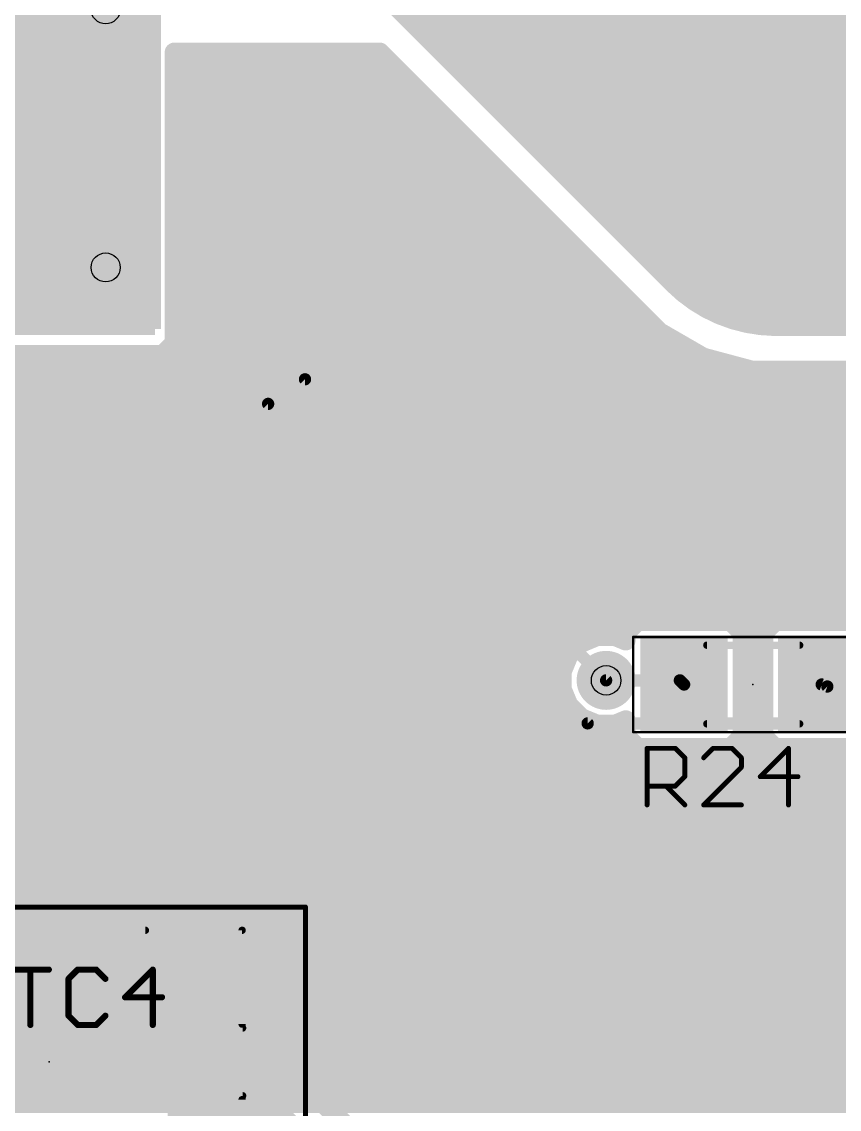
# Model space of a CAD drawing. Extents: x 0 to 10.8, y 0 to 6.1.
# Drawn here: x 8.835 to 9.5, y 1.291 to 2.176 of the extents above; entities that cross this region are included whole.
import ezdxf

# ---------------------------------------------------------------- set-up
doc = ezdxf.new("R2010")
doc.units = 0
for name, color, linetype in [('1', 22, 'CONTINUOUS'), ('116', 253, 'CONTINUOUS'), ('16', 175, 'CONTINUOUS'), ('18', 82, 'CONTINUOUS'), ('21', 253, 'CONTINUOUS'), ('23', 7, 'CONTINUOUS'), ('25', 253, 'CONTINUOUS'), ('29', 253, 'CONTINUOUS'), ('30', 253, 'CONTINUOUS'), ('31', 253, 'CONTINUOUS'), ('35', 253, 'CONTINUOUS'), ('39', 22, 'CONTINUOUS'), ('41', 22, 'CONTINUOUS'), ('44', 253, 'CONTINUOUS'), ('51', 253, 'CONTINUOUS')]:
    doc.layers.add(name, color=color, linetype=linetype)

# ---------------------------------------------------------------- blocks, each defined once
blk = doc.blocks.new('RECT')
blk.add_solid([(-0.5, -0.5), (0.5, -0.5), (-0.5, 0.5), (0.5, 0.5)])
blk = doc.blocks.new('ROUNDV')
at = {"const_width": 0.5}
blk.add_lwpolyline([(0, -0.25, 1), (0, 0.25, 1), (0, -0.25)], format="xyb", dxfattribs=at)
blk = doc.blocks.new('SQUAREV')
blk.add_solid([(-0.5, -0.5), (0.5, -0.5), (-0.5, 0.5), (0.5, 0.5)])

msp = doc.modelspace()

# ---------------------------------------------------------------- linework, layer by layer
at = {"layer": '1'}
for points, const_width in [([(9.189996, 2.306043), (9.448799, 2.04724)], 0.254), ([(9.448799, 2.04724), (9.791343, 2.04724)], 0.254), ([(8.958819, 1.914413), (8.958819, 2.151043)], 0.016), ([(8.958819, 2.151043), (9.125791, 2.151043)], 0.016), ([(8.958819, 2.144), (9.132835, 2.144)], 0.016), ([(9.125791, 2.151043), (9.324768, 1.952067)], 0.016), ([(8.958819, 2.128), (9.148835, 2.128)], 0.016), ([(8.958819, 2.112), (9.164835, 2.112)], 0.016), ([(8.958819, 2.096), (9.180835, 2.096)], 0.016), ([(8.958819, 2.08), (9.196835, 2.08)], 0.016), ([(8.958819, 2.064), (9.212835, 2.064)], 0.016), ([(8.958819, 2.048), (9.228835, 2.048)], 0.016), ([(8.958819, 2.032), (9.244835, 2.032)], 0.016), ([(8.958819, 2.016), (9.260835, 2.016)], 0.016), ([(8.958819, 2), (9.276835, 2)], 0.016), ([(8.958819, 1.984), (9.292835, 1.984)], 0.016), ([(8.958819, 1.968), (9.308835, 1.968)], 0.016), ([(8.958819, 1.952), (9.324835, 1.952)], 0.016), ([(9.324768, 1.952067), (9.353626, 1.923209)], 0.016), ([(8.958819, 1.936), (9.340835, 1.936)], 0.016), ([(9.353626, 1.923209), (9.388969, 1.902803)], 0.016), ([(8.949449, 1.905043), (8.958819, 1.914413)], 0.016), ([(8.958819, 1.92), (9.359181, 1.92)], 0.016), ([(7.981051, 1.904), (9.386894, 1.904)], 0.016), ([(8.431193, 1.905043), (8.949449, 1.905043)], 0.016), ([(9.388969, 1.902803), (9.42839, 1.89224)], 0.016), ([(7.981051, 1.888), (10.306972, 1.888)], 0.016), ([(9.42839, 1.89224), (9.770933, 1.89224)], 0.016), ([(7.981051, 1.872), (10.200217, 1.872)], 0.016), ([(7.981051, 1.856), (10.196685, 1.856)], 0.016), ([(7.981051, 1.84), (10.196685, 1.84)], 0.016), ([(7.981051, 1.824), (10.197539, 1.824)], 0.016), ([(7.981051, 1.808), (10.196685, 1.808)], 0.016), ([(7.981051, 1.792), (10.196685, 1.792)], 0.016), ([(7.981051, 1.776), (10.195528, 1.776)], 0.016), ([(7.981051, 1.76), (10.144193, 1.76)], 0.016), ([(7.981051, 1.744), (10.13426, 1.744)], 0.016), ([(7.981051, 1.728), (10.132, 1.728)], 0.016), ([(8.992882, 1.72122), (7.981051, 1.72122)], 0.016), ([(9.01198, 1.72122), (8.992882, 1.72122)], 0.016), ([(9.029622, 1.713913), (9.01198, 1.72122)], 0.016), ([(9.043122, 1.700413), (9.029622, 1.713913)], 0.016), ([(9.031535, 1.712), (10.135909, 1.712)], 0.016), ([(9.050429, 1.682772), (9.043122, 1.700413)], 0.016), ([(9.044953, 1.696), (10.148189, 1.696)], 0.016), ([(9.002433, 1.673224), (7.933055, 1.673224)], 0.05), ([(9.002433, 1.329539), (9.002433, 1.673224)], 0.05), ([(9.050429, 1.46552), (9.050429, 1.682772)], 0.016), ([(9.335346, 1.688114), (9.325976, 1.678744)], 0.016), ([(9.411594, 1.688114), (9.335346, 1.688114)], 0.016), ([(9.420965, 1.678744), (9.411594, 1.688114)], 0.016), ([(9.447315, 1.688114), (9.437945, 1.678744)], 0.016), ([(9.523563, 1.688114), (9.447315, 1.688114)], 0.016), ([(9.050429, 1.68), (9.327232, 1.68)], 0.016), ([(9.302835, 1.675996), (9.289606, 1.670516)], 0.016), ([(9.317161, 1.675996), (9.302835, 1.675996)], 0.016), ([(9.325976, 1.672343), (9.317161, 1.675996)], 0.016), ([(9.325976, 1.678744), (9.325976, 1.672343)], 0.016), ([(9.419709, 1.68), (9.439201, 1.68)], 0.016), ([(9.420965, 1.594504), (9.420965, 1.678744)], 0.016), ([(9.437945, 1.678744), (9.437945, 1.594504)], 0.016), ([(9.289606, 1.670516), (9.27948, 1.66039)], 0.016), ([(9.050429, 1.664), (9.283091, 1.664)], 0.016), ([(9.27948, 1.66039), (9.274, 1.647161)], 0.016), ([(9.420965, 1.664), (9.437945, 1.664)], 0.016), ([(9.050429, 1.648), (9.27435, 1.648)], 0.016), ([(9.274, 1.647161), (9.274, 1.632835)], 0.016), ([(9.420965, 1.648), (9.437945, 1.648)], 0.016), ([(9.050429, 1.632), (9.274343, 1.632)], 0.016), ([(9.274, 1.632835), (9.27948, 1.619606)], 0.016), ([(9.31, 1.64), (9.37, 1.64)], 0.01), ([(9.37, 1.64), (9.373472, 1.636626)], 0.01), ([(9.420965, 1.632), (9.437945, 1.632)], 0.016), ([(9.485441, 1.636626), (9.49, 1.635)], 0.01), ([(9.49, 1.635), (9.63, 1.495)], 0.01), ([(7.923504, 1.625224), (8.954433, 1.625224)], 0.016), ([(8.954433, 1.625224), (8.954433, 1.46552)], 0.016), ([(7.800461, 1.616), (8.954433, 1.616)], 0.016), ([(9.050429, 1.616), (9.283087, 1.616)], 0.016), ([(9.27948, 1.619606), (9.289606, 1.60948)], 0.016), ([(9.420965, 1.616), (9.437945, 1.616)], 0.016), ([(9.289606, 1.60948), (9.302835, 1.604)], 0.016), ([(9.302835, 1.604), (9.317161, 1.604)], 0.016), ([(9.317161, 1.604), (9.325976, 1.607654)], 0.016), ([(9.325976, 1.607654), (9.325976, 1.594504)], 0.016), ([(7.800461, 1.6), (8.954433, 1.6)], 0.016), ([(9.050429, 1.6), (9.325976, 1.6)], 0.016), ([(9.325976, 1.594504), (9.335346, 1.585134)], 0.016), ([(9.411594, 1.585134), (9.420965, 1.594504)], 0.016), ([(9.420965, 1.6), (9.437945, 1.6)], 0.016), ([(9.437945, 1.594504), (9.447315, 1.585134)], 0.016), ([(9.335346, 1.585134), (9.411594, 1.585134)], 0.016), ([(9.447315, 1.585134), (9.510169, 1.585134)], 0.016), ([(7.800461, 1.584), (8.954433, 1.584)], 0.016), ([(9.050429, 1.584), (9.511299, 1.584)], 0.016), ([(7.800461, 1.568), (8.954433, 1.568)], 0.016), ([(9.050429, 1.568), (9.527299, 1.568)], 0.016), ([(7.800461, 1.552), (8.954433, 1.552)], 0.016), ([(9.050429, 1.552), (9.543299, 1.552)], 0.016), ([(7.800461, 1.536), (8.954433, 1.536)], 0.016), ([(9.050429, 1.536), (9.559299, 1.536)], 0.016), ([(7.800461, 1.52), (8.954433, 1.52)], 0.016), ([(9.050429, 1.52), (9.575299, 1.52)], 0.016), ([(7.800461, 1.504), (8.954433, 1.504)], 0.016), ([(9.050429, 1.504), (9.591299, 1.504)], 0.016), ([(7.800461, 1.488), (8.954433, 1.488)], 0.016), ([(9.050429, 1.488), (9.607299, 1.488)], 0.016), ([(7.800461, 1.472), (8.954433, 1.472)], 0.016), ([(9.050429, 1.472), (10.129, 1.472)], 0.016), ([(8.954433, 1.46552), (8.652244, 1.46552)], 0.016), ([(9.06128, 1.46552), (9.050429, 1.46552)], 0.016), ([(9.069567, 1.46552), (9.06128, 1.46552)], 0.016), ([(9.075421, 1.459665), (9.069567, 1.46552)], 0.016), ([(9.075421, 1.300386), (9.075421, 1.459665)], 0.016), ([(9.075421, 1.456), (10.129, 1.456)], 0.016), ([(9.075421, 1.44), (10.129, 1.44)], 0.016), ([(9.075421, 1.424), (10.129, 1.424)], 0.016), ([(9.075421, 1.408), (10.129, 1.408)], 0.016), ([(9.075421, 1.392), (10.129, 1.392)], 0.016), ([(9.075421, 1.376), (10.129, 1.376)], 0.016), ([(9.075421, 1.36), (10.129, 1.36)], 0.016), ([(9.075421, 1.344), (10.129, 1.344)], 0.016), ([(9.196854, 1.135118), (9.002433, 1.329539)], 0.016), ([(9.075421, 1.328), (10.129, 1.328)], 0.016), ([(9.075421, 1.312), (10.129, 1.312)], 0.016), ([(9.214413, 1.161394), (9.075421, 1.300386)], 0.016), ([(9.079807, 1.296), (10.129, 1.296)], 0.016)]:
    msp.add_lwpolyline(points, dxfattribs=dict(at, const_width=const_width))
for points, const_width in [([(9.448799, 2.11074, 1), (9.448799, 1.98374)], 0.127), ([(8.962819, 2.151043, 1), (8.954819, 2.151043)], 0.008), ([(8.958819, 2.155043, 1), (8.958819, 2.147043)], 0.008), ([(8.958819, 2.148, 1), (8.958819, 2.14)], 0.008), ([(9.12862, 2.153872, 1), (9.122963, 2.148215)], 0.008), ([(9.125791, 2.147043, 1), (9.125791, 2.155043)], 0.008), ([(9.132835, 2.14, 1), (9.132835, 2.148)], 0.008), ([(9.403898, 2.002339, 1), (9.4937, 2.092141)], 0.127), ([(8.958819, 2.132, 1), (8.958819, 2.124)], 0.008), ([(9.148835, 2.124, 1), (9.148835, 2.132)], 0.008), ([(8.958819, 2.116, 1), (8.958819, 2.108)], 0.008), ([(9.164835, 2.108, 1), (9.164835, 2.116)], 0.008), ([(8.958819, 2.1, 1), (8.958819, 2.092)], 0.008), ([(9.180835, 2.092, 1), (9.180835, 2.1)], 0.008), ([(8.958819, 2.084, 1), (8.958819, 2.076)], 0.008), ([(9.196835, 2.076, 1), (9.196835, 2.084)], 0.008), ([(8.958819, 2.068, 1), (8.958819, 2.06)], 0.008), ([(9.212835, 2.06, 1), (9.212835, 2.068)], 0.008), ([(8.958819, 2.052, 1), (8.958819, 2.044)], 0.008), ([(9.228835, 2.044, 1), (9.228835, 2.052)], 0.008), ([(8.958819, 2.036, 1), (8.958819, 2.028)], 0.008), ([(9.244835, 2.028, 1), (9.244835, 2.036)], 0.008), ([(8.958819, 2.02, 1), (8.958819, 2.012)], 0.008), ([(9.260835, 2.012, 1), (9.260835, 2.02)], 0.008), ([(8.958819, 2.004, 1), (8.958819, 1.996)], 0.008), ([(9.276835, 1.996, 1), (9.276835, 2.004)], 0.008), ([(8.958819, 1.988, 1), (8.958819, 1.98)], 0.008), ([(9.292835, 1.98, 1), (9.292835, 1.988)], 0.008), ([(8.958819, 1.972, 1), (8.958819, 1.964)], 0.008), ([(9.308835, 1.964, 1), (9.308835, 1.972)], 0.008), ([(8.958819, 1.956, 1), (8.958819, 1.948)], 0.008), ([(9.327596, 1.954895, 1), (9.321939, 1.949239)], 0.008), ([(9.321939, 1.949239, 1), (9.327596, 1.954895)], 0.008), ([(9.324835, 1.948, 1), (9.324835, 1.956)], 0.008), ([(8.958819, 1.94, 1), (8.958819, 1.932)], 0.008), ([(9.340835, 1.932, 1), (9.340835, 1.94)], 0.008), ([(9.355626, 1.926673, 1), (9.351626, 1.919745)], 0.008), ([(9.350798, 1.92038, 1), (9.356454, 1.926037)], 0.008), ([(8.958819, 1.924, 1), (8.958819, 1.916)], 0.008), ([(8.961647, 1.911585, 1), (8.95599, 1.917242)], 0.008), ([(9.359181, 1.916, 1), (9.359181, 1.924)], 0.008), ([(8.94662, 1.907872, 1), (8.952277, 1.902215)], 0.008), ([(8.949449, 1.901043, 1), (8.949449, 1.909043)], 0.008), ([(8.954819, 1.914413, 1), (8.962819, 1.914413)], 0.008), ([(9.386894, 1.9, 1), (9.386894, 1.908)], 0.008), ([(9.390004, 1.906667, 1), (9.387933, 1.898939)], 0.008), ([(9.386968, 1.899339, 1), (9.390969, 1.906267)], 0.008), ([(9.42839, 1.89624, 1), (9.42839, 1.88824)], 0.008), ([(9.427354, 1.888376, 1), (9.429425, 1.896104)], 0.008), ([(8.992882, 1.72522, 1), (8.992882, 1.71722)], 0.008), ([(8.992882, 1.71722, 1), (8.992882, 1.72522)], 0.008), ([(9.013511, 1.724916, 1), (9.01045, 1.717525)], 0.008), ([(9.01198, 1.71722, 1), (9.01198, 1.72522)], 0.008), ([(9.03245, 1.716742, 1), (9.026794, 1.711085)], 0.008), ([(9.031535, 1.716, 1), (9.031535, 1.708)], 0.008), ([(9.028091, 1.710218, 1), (9.031153, 1.717609)], 0.008), ([(9.046818, 1.701944, 1), (9.039427, 1.698883)], 0.008), ([(9.040294, 1.697585, 1), (9.04595, 1.703242)], 0.008), ([(9.044953, 1.7, 1), (9.044953, 1.692)], 0.008), ([(9.014933, 1.673224, 1), (8.989933, 1.673224)], 0.025), ([(9.002433, 1.660724, 1), (9.002433, 1.685724)], 0.025), ([(9.054429, 1.682772, 1), (9.046429, 1.682772)], 0.008), ([(9.335346, 1.692114, 1), (9.335346, 1.684114)], 0.008), ([(9.338175, 1.685286, 1), (9.332518, 1.690943)], 0.008), ([(9.414423, 1.690943, 1), (9.408766, 1.685286)], 0.008), ([(9.411594, 1.684114, 1), (9.411594, 1.692114)], 0.008), ([(9.447315, 1.692114, 1), (9.447315, 1.684114)], 0.008), ([(9.450143, 1.685286, 1), (9.444487, 1.690943)], 0.008), ([(9.050429, 1.684, 1), (9.050429, 1.676)], 0.008), ([(9.046734, 1.681241, 1), (9.054125, 1.684302)], 0.008), ([(9.302835, 1.679996, 1), (9.302835, 1.671996)], 0.008), ([(9.304366, 1.672301, 1), (9.301304, 1.679691)], 0.008), ([(9.318693, 1.679691, 1), (9.31563, 1.672301)], 0.008), ([(9.317161, 1.671996, 1), (9.317161, 1.679996)], 0.008), ([(9.329976, 1.678744, 1), (9.321976, 1.678744)], 0.008), ([(9.323148, 1.681573, 1), (9.328805, 1.675916)], 0.008), ([(9.327232, 1.676, 1), (9.327232, 1.684)], 0.008), ([(9.419709, 1.684, 1), (9.419709, 1.676)], 0.008), ([(9.424965, 1.678744, 1), (9.416965, 1.678744)], 0.008), ([(9.418136, 1.675916, 1), (9.423793, 1.681573)], 0.008), ([(9.435116, 1.681573, 1), (9.440773, 1.675916)], 0.008), ([(9.441945, 1.678744, 1), (9.433945, 1.678744)], 0.008), ([(9.439201, 1.676, 1), (9.439201, 1.684)], 0.008), ([(9.288075, 1.674211, 1), (9.291137, 1.66682)], 0.008), ([(9.292435, 1.667687, 1), (9.286778, 1.673344)], 0.008), ([(9.321976, 1.672343, 1), (9.329976, 1.672343)], 0.008), ([(9.324445, 1.668647, 1), (9.327508, 1.676038)], 0.008), ([(9.050429, 1.668, 1), (9.050429, 1.66)], 0.008), ([(9.276652, 1.663218, 1), (9.282309, 1.657561)], 0.008), ([(9.283176, 1.658859, 1), (9.275785, 1.661921)], 0.008), ([(9.283091, 1.66, 1), (9.283091, 1.668)], 0.008), ([(9.420965, 1.668, 1), (9.420965, 1.66)], 0.008), ([(9.437945, 1.66, 1), (9.437945, 1.668)], 0.008), ([(9.050429, 1.652, 1), (9.050429, 1.644)], 0.008), ([(9.278, 1.647161, 1), (9.27, 1.647161)], 0.008), ([(9.27435, 1.644, 1), (9.27435, 1.652)], 0.008), ([(9.420965, 1.652, 1), (9.420965, 1.644)], 0.008), ([(9.437945, 1.644, 1), (9.437945, 1.652)], 0.008), ([(9.270305, 1.648692, 1), (9.277695, 1.64563)], 0.008), ([(9.050429, 1.636, 1), (9.050429, 1.628)], 0.008), ([(9.277695, 1.634366, 1), (9.270305, 1.631304)], 0.008), ([(9.274343, 1.628, 1), (9.274343, 1.636)], 0.008), ([(9.31, 1.6425, 1), (9.31, 1.6375)], 0.005), ([(9.371742, 1.641793, 1), (9.368258, 1.638207)], 0.005), ([(9.37, 1.6375, 1), (9.37, 1.6425)], 0.005), ([(9.37173, 1.634833, 1), (9.375215, 1.638419)], 0.005), ([(9.420965, 1.636, 1), (9.420965, 1.628)], 0.008), ([(9.437945, 1.628, 1), (9.437945, 1.636)], 0.008), ([(9.486281, 1.638981, 1), (9.484601, 1.634271)], 0.005), ([(9.491768, 1.636768, 1), (9.488232, 1.633232)], 0.005), ([(9.48916, 1.632645, 1), (9.49084, 1.637355)], 0.005), ([(8.958433, 1.625224, 1), (8.950433, 1.625224)], 0.008), ([(8.954433, 1.621224, 1), (8.954433, 1.629224)], 0.008), ([(9.27, 1.632835, 1), (9.278, 1.632835)], 0.008), ([(8.954433, 1.612, 1), (8.954433, 1.62)], 0.008), ([(9.050429, 1.62, 1), (9.050429, 1.612)], 0.008), ([(9.282309, 1.622435, 1), (9.276652, 1.616778)], 0.008), ([(9.275785, 1.618075, 1), (9.283176, 1.621137)], 0.008), ([(9.283087, 1.612, 1), (9.283087, 1.62)], 0.008), ([(9.420965, 1.62, 1), (9.420965, 1.612)], 0.008), ([(9.437945, 1.612, 1), (9.437945, 1.62)], 0.008), ([(9.291137, 1.613176, 1), (9.288075, 1.605785)], 0.008), ([(9.286778, 1.606652, 1), (9.292435, 1.612309)], 0.008), ([(9.302835, 1.608, 1), (9.302835, 1.6)], 0.008), ([(9.301304, 1.600305, 1), (9.304366, 1.607695)], 0.008), ([(9.31563, 1.607695, 1), (9.318693, 1.600305)], 0.008), ([(9.317161, 1.6, 1), (9.317161, 1.608)], 0.008), ([(9.329976, 1.607654, 1), (9.321976, 1.607654)], 0.008), ([(9.327508, 1.603958, 1), (9.324445, 1.611349)], 0.008), ([(8.954433, 1.596, 1), (8.954433, 1.604)], 0.008), ([(9.050429, 1.604, 1), (9.050429, 1.596)], 0.008), ([(9.328805, 1.597332, 1), (9.323148, 1.591676)], 0.008), ([(9.325976, 1.596, 1), (9.325976, 1.604)], 0.008), ([(9.420965, 1.604, 1), (9.420965, 1.596)], 0.008), ([(9.423793, 1.591676, 1), (9.418136, 1.597332)], 0.008), ([(9.440773, 1.597332, 1), (9.435116, 1.591676)], 0.008), ([(9.437945, 1.596, 1), (9.437945, 1.604)], 0.008), ([(9.321976, 1.594504, 1), (9.329976, 1.594504)], 0.008), ([(9.335346, 1.589134, 1), (9.335346, 1.581134)], 0.008), ([(9.411594, 1.581134, 1), (9.411594, 1.589134)], 0.008), ([(9.416965, 1.594504, 1), (9.424965, 1.594504)], 0.008), ([(9.433945, 1.594504, 1), (9.441945, 1.594504)], 0.008), ([(9.447315, 1.589134, 1), (9.447315, 1.581134)], 0.008), ([(8.954433, 1.58, 1), (8.954433, 1.588)], 0.008), ([(9.050429, 1.588, 1), (9.050429, 1.58)], 0.008), ([(9.332518, 1.582305, 1), (9.338175, 1.587962)], 0.008), ([(9.408766, 1.587962, 1), (9.414423, 1.582305)], 0.008), ([(9.444487, 1.582305, 1), (9.450143, 1.587962)], 0.008), ([(8.954433, 1.564, 1), (8.954433, 1.572)], 0.008), ([(9.050429, 1.572, 1), (9.050429, 1.564)], 0.008), ([(8.954433, 1.548, 1), (8.954433, 1.556)], 0.008), ([(9.050429, 1.556, 1), (9.050429, 1.548)], 0.008), ([(8.954433, 1.532, 1), (8.954433, 1.54)], 0.008), ([(9.050429, 1.54, 1), (9.050429, 1.532)], 0.008), ([(8.954433, 1.516, 1), (8.954433, 1.524)], 0.008), ([(9.050429, 1.524, 1), (9.050429, 1.516)], 0.008), ([(8.954433, 1.5, 1), (8.954433, 1.508)], 0.008), ([(9.050429, 1.508, 1), (9.050429, 1.5)], 0.008), ([(8.954433, 1.484, 1), (8.954433, 1.492)], 0.008), ([(9.050429, 1.492, 1), (9.050429, 1.484)], 0.008), ([(8.954433, 1.468, 1), (8.954433, 1.476)], 0.008), ([(9.050429, 1.476, 1), (9.050429, 1.468)], 0.008), ([(8.950433, 1.46552, 1), (8.958433, 1.46552)], 0.008), ([(8.954433, 1.46152, 1), (8.954433, 1.46952)], 0.008), ([(9.050429, 1.46952, 1), (9.050429, 1.46152)], 0.008), ([(9.046429, 1.46552, 1), (9.054429, 1.46552)], 0.008), ([(9.06128, 1.46952, 1), (9.06128, 1.46152)], 0.008), ([(9.06128, 1.46152, 1), (9.06128, 1.46952)], 0.008), ([(9.072395, 1.468348, 1), (9.066739, 1.462691)], 0.008), ([(9.069567, 1.46152, 1), (9.069567, 1.46952)], 0.008), ([(9.079421, 1.459665, 1), (9.071421, 1.459665)], 0.008), ([(9.075421, 1.46, 1), (9.075421, 1.452)], 0.008), ([(9.072593, 1.456837, 1), (9.07825, 1.462494)], 0.008), ([(9.075421, 1.444, 1), (9.075421, 1.436)], 0.008), ([(9.075421, 1.428, 1), (9.075421, 1.42)], 0.008), ([(9.075421, 1.412, 1), (9.075421, 1.404)], 0.008), ([(9.075421, 1.396, 1), (9.075421, 1.388)], 0.008), ([(9.075421, 1.38, 1), (9.075421, 1.372)], 0.008), ([(9.075421, 1.364, 1), (9.075421, 1.356)], 0.008), ([(9.075421, 1.348, 1), (9.075421, 1.34)], 0.008), ([(8.989933, 1.329539, 1), (9.014933, 1.329539)], 0.025), ([(9.005261, 1.332368, 1), (8.999605, 1.326711)], 0.008), ([(9.075421, 1.332, 1), (9.075421, 1.324)], 0.008), ([(9.075421, 1.316, 1), (9.075421, 1.308)], 0.008), ([(9.07825, 1.303214, 1), (9.072593, 1.297557)], 0.008), ([(9.071421, 1.300386, 1), (9.079421, 1.300386)], 0.008), ([(9.079807, 1.3, 1), (9.079807, 1.292)], 0.008)]:
    msp.add_lwpolyline(points, format="xyb", dxfattribs=dict(at, const_width=const_width))
at = {"layer": '116'}
for points, const_width in [([(8.902835, 2.17622, 1), (8.902835, 2.195906, 1), (8.902835, 2.17622)], 0.007874), ([(8.902835, 1.96622, 1), (8.902835, 1.985906, 1), (8.902835, 1.96622)], 0.007874), ([(9.31, 1.630079, 1), (9.31, 1.649921, 1), (9.31, 1.630079)], 0.008071)]:
    msp.add_lwpolyline(points, format="xyb", dxfattribs=dict(at, const_width=const_width))
at = {"layer": '16'}
for points, const_width in [([(10.178693, 1.490996), (8.913689, 2.756)], 0.016), ([(10.185, 1.455), (8.885, 2.755)], 0.01), ([(9.493689, 2.176), (9.673843, 2.176)], 0.016), ([(8.265, 1.885), (9.065, 1.885)], 0.01), ([(9.065, 1.885), (9.31, 1.64)], 0.01), ([(8.255, 1.865), (9.035, 1.865)], 0.01), ([(9.035, 1.865), (9.295, 1.605)], 0.01), ([(8.263697, 1.844), (9.026299, 1.844)], 0.016), ([(9.026299, 1.844), (9.286299, 1.584)], 0.016), ([(4.44139, 1.84), (9.030299, 1.84)], 0.016), ([(4.333114, 1.824), (9.046299, 1.824)], 0.016), ([(4.44139, 1.808), (9.062299, 1.808)], 0.016), ([(4.44139, 1.792), (9.078299, 1.792)], 0.016), ([(4.44139, 1.776), (9.094299, 1.776)], 0.016), ([(4.44139, 1.76), (9.110299, 1.76)], 0.016), ([(4.44139, 1.744), (9.126299, 1.744)], 0.016), ([(4.433303, 1.728), (9.142299, 1.728)], 0.016), ([(4.44139, 1.712), (9.158299, 1.712)], 0.016), ([(4.44139, 1.696), (9.174299, 1.696)], 0.016), ([(4.44139, 1.68), (9.190299, 1.68)], 0.016), ([(4.44139, 1.664), (9.206299, 1.664)], 0.016), ([(4.44139, 1.648), (9.222299, 1.648)], 0.016), ([(4.437303, 1.632), (9.238299, 1.632)], 0.016), ([(4.439693, 1.616), (9.254299, 1.616)], 0.016), ([(4.44139, 1.6), (9.270299, 1.6)], 0.016), ([(9.295, 1.605), (9.985, 1.605)], 0.01), ([(4.44139, 1.584), (9.286299, 1.584)], 0.016), ([(9.286299, 1.584), (9.303697, 1.584)], 0.016), ([(9.303697, 1.584), (9.976299, 1.584)], 0.016), ([(4.44139, 1.568), (9.992299, 1.568)], 0.016), ([(4.44139, 1.552), (10.008299, 1.552)], 0.016), ([(4.441303, 1.536), (10.024299, 1.536)], 0.016), ([(4.438524, 1.52), (10.040299, 1.52)], 0.016), ([(4.44339, 1.504), (10.056299, 1.504)], 0.016), ([(4.44339, 1.488), (10.072299, 1.488)], 0.016), ([(4.44339, 1.472), (10.088299, 1.472)], 0.016), ([(4.44339, 1.456), (10.104299, 1.456)], 0.016), ([(4.443295, 1.44), (10.120299, 1.44)], 0.016), ([(3.553843, 1.424), (10.136299, 1.424)], 0.016), ([(6.31402, 1.408), (10.149, 1.408)], 0.016), ([(6.34648, 1.392), (10.151413, 1.392)], 0.016), ([(6.365098, 1.376), (10.163087, 1.376)], 0.016), ([(6.37937, 1.36), (10.754087, 1.36)], 0.016), ([(6.388606, 1.344), (10.754087, 1.344)], 0.016), ([(6.395898, 1.328), (10.754087, 1.328)], 0.016), ([(6.400185, 1.312), (10.754087, 1.312)], 0.016), ([(6.403114, 1.296), (10.754087, 1.296)], 0.016)]:
    msp.add_lwpolyline(points, dxfattribs=dict(at, const_width=const_width))
for points, const_width in [([(9.493689, 2.18, 1), (9.493689, 2.172)], 0.008), ([(9.066768, 1.886768, 1), (9.063232, 1.883232)], 0.005), ([(9.065, 1.8825, 1), (9.065, 1.8875)], 0.005), ([(9.036768, 1.866768, 1), (9.033232, 1.863232)], 0.005), ([(9.035, 1.8625, 1), (9.035, 1.8675)], 0.005), ([(9.029128, 1.846828, 1), (9.023471, 1.841172)], 0.008), ([(9.026299, 1.84, 1), (9.026299, 1.848)], 0.008), ([(9.030299, 1.836, 1), (9.030299, 1.844)], 0.008), ([(9.046299, 1.82, 1), (9.046299, 1.828)], 0.008), ([(9.062299, 1.804, 1), (9.062299, 1.812)], 0.008), ([(9.078299, 1.788, 1), (9.078299, 1.796)], 0.008), ([(9.094299, 1.772, 1), (9.094299, 1.78)], 0.008), ([(9.110299, 1.756, 1), (9.110299, 1.764)], 0.008), ([(9.126299, 1.74, 1), (9.126299, 1.748)], 0.008), ([(9.142299, 1.724, 1), (9.142299, 1.732)], 0.008), ([(9.158299, 1.708, 1), (9.158299, 1.716)], 0.008), ([(9.174299, 1.692, 1), (9.174299, 1.7)], 0.008), ([(9.190299, 1.676, 1), (9.190299, 1.684)], 0.008), ([(9.206299, 1.66, 1), (9.206299, 1.668)], 0.008), ([(9.222299, 1.644, 1), (9.222299, 1.652)], 0.008), ([(9.238299, 1.628, 1), (9.238299, 1.636)], 0.008), ([(9.308232, 1.638232, 1), (9.311768, 1.641768)], 0.005), ([(9.254299, 1.612, 1), (9.254299, 1.62)], 0.008), ([(9.270299, 1.596, 1), (9.270299, 1.604)], 0.008), ([(9.295, 1.6075, 1), (9.295, 1.6025)], 0.005), ([(9.293232, 1.603232, 1), (9.296768, 1.606768)], 0.005), ([(9.286299, 1.588, 1), (9.286299, 1.58)], 0.008), ([(9.283471, 1.581172, 1), (9.289128, 1.586828)], 0.008), ([(9.286299, 1.58, 1), (9.286299, 1.588)], 0.008), ([(9.303697, 1.588, 1), (9.303697, 1.58)], 0.008), ([(9.303697, 1.58, 1), (9.303697, 1.588)], 0.008)]:
    msp.add_lwpolyline(points, format="xyb", dxfattribs=dict(at, const_width=const_width))
at = {"layer": '21', "const_width": 0.006}
msp.add_lwpolyline([(8.778417, 1.436626), (8.93511, 1.436626)], dxfattribs=at)
at = {"layer": '21', "const_width": 0.003}
msp.add_lwpolyline([(8.93511, 1.435126, 1), (8.93511, 1.438126)], format="xyb", dxfattribs=at)
at = {"layer": '23'}
for p in [(9.429457, 1.636626), (8.856764, 1.329539)]:
    msp.add_point(p, dxfattribs=at)
at = {"layer": '25'}
for points, const_width in [([(9.343343, 1.538626), (9.343343, 1.584661)], 0.004), ([(9.343343, 1.584661), (9.366358, 1.584661)], 0.004), ([(9.366358, 1.584661), (9.374031, 1.576988)], 0.004), ([(9.397047, 1.584661), (9.389378, 1.576988)], 0.004), ([(9.412394, 1.584661), (9.397047, 1.584661)], 0.004), ([(9.420067, 1.576988), (9.412394, 1.584661)], 0.004), ([(9.458429, 1.584661), (9.435413, 1.561642)], 0.004), ([(9.458429, 1.538626), (9.458429, 1.584661)], 0.004), ([(9.374031, 1.576988), (9.374031, 1.561642)], 0.004), ([(9.420067, 1.569315), (9.420067, 1.576988)], 0.004), ([(9.389378, 1.538626), (9.420067, 1.569315)], 0.004), ([(9.374031, 1.561642), (9.366358, 1.553969)], 0.004), ([(9.435413, 1.561642), (9.466102, 1.561642)], 0.004), ([(9.366358, 1.553969), (9.343343, 1.553969)], 0.004), ([(9.358685, 1.553969), (9.374031, 1.538626)], 0.004), ([(9.420067, 1.538626), (9.389378, 1.538626)], 0.004), ([(8.826559, 1.404634), (8.856583, 1.404634)], 0.005), ([(8.841571, 1.359598), (8.841571, 1.404634)], 0.005), ([(8.880098, 1.404634), (8.872594, 1.39713)], 0.005), ([(8.89511, 1.404634), (8.880098, 1.404634)], 0.005), ([(8.902618, 1.39713), (8.89511, 1.404634)], 0.005), ([(8.941146, 1.404634), (8.91863, 1.382114)], 0.005), ([(8.941146, 1.359598), (8.941146, 1.404634)], 0.005), ([(8.872594, 1.39713), (8.872594, 1.367102)], 0.005), ([(8.91863, 1.382114), (8.948654, 1.382114)], 0.005), ([(8.872594, 1.367102), (8.880098, 1.359598)], 0.005), ([(8.89511, 1.359598), (8.902618, 1.367102)], 0.005), ([(8.880098, 1.359598), (8.89511, 1.359598)], 0.005)]:
    msp.add_lwpolyline(points, dxfattribs=dict(at, const_width=const_width))
for points, const_width in [([(9.344343, 1.584661, 1), (9.342343, 1.584661)], 0.002), ([(9.343343, 1.585661, 1), (9.343343, 1.583661)], 0.002), ([(9.367065, 1.585369, 1), (9.365651, 1.583954)], 0.002), ([(9.366358, 1.583661, 1), (9.366358, 1.585661)], 0.002), ([(9.397047, 1.585661, 1), (9.397047, 1.583661)], 0.002), ([(9.397755, 1.583954, 1), (9.39634, 1.585368)], 0.002), ([(9.413101, 1.585369, 1), (9.411687, 1.583954)], 0.002), ([(9.412394, 1.583661, 1), (9.412394, 1.585661)], 0.002), ([(9.459429, 1.584661, 1), (9.457429, 1.584661)], 0.002), ([(9.459136, 1.583954, 1), (9.457722, 1.585368)], 0.002), ([(9.375031, 1.576988, 1), (9.373031, 1.576988)], 0.002), ([(9.373324, 1.576281, 1), (9.374739, 1.577695)], 0.002), ([(9.388671, 1.577695, 1), (9.390085, 1.576281)], 0.002), ([(9.421067, 1.576988, 1), (9.419067, 1.576988)], 0.002), ([(9.41936, 1.576281, 1), (9.420774, 1.577695)], 0.002), ([(9.419067, 1.569315, 1), (9.421067, 1.569315)], 0.002), ([(9.420774, 1.568608, 1), (9.41936, 1.570022)], 0.002), ([(9.373031, 1.561642, 1), (9.375031, 1.561642)], 0.002), ([(9.374739, 1.560935, 1), (9.373324, 1.562349)], 0.002), ([(9.435413, 1.562642, 1), (9.435413, 1.560642)], 0.002), ([(9.434706, 1.562349, 1), (9.436121, 1.560935)], 0.002), ([(9.466102, 1.560642, 1), (9.466102, 1.562642)], 0.002), ([(9.343343, 1.554969, 1), (9.343343, 1.552969)], 0.002), ([(9.359392, 1.554676, 1), (9.357978, 1.553261)], 0.002), ([(9.365651, 1.554676, 1), (9.367065, 1.553261)], 0.002), ([(9.366358, 1.552969, 1), (9.366358, 1.554969)], 0.002), ([(9.373324, 1.537919, 1), (9.374739, 1.539333)], 0.002), ([(9.389378, 1.539626, 1), (9.389378, 1.537626)], 0.002), ([(9.388671, 1.539333, 1), (9.390085, 1.537919)], 0.002), ([(9.420067, 1.537626, 1), (9.420067, 1.539626)], 0.002), ([(9.342343, 1.538626, 1), (9.344343, 1.538626)], 0.002), ([(9.457429, 1.538626, 1), (9.459429, 1.538626)], 0.002), ([(8.842821, 1.404634, 1), (8.840321, 1.404634)], 0.0025), ([(8.856583, 1.403384, 1), (8.856583, 1.405884)], 0.0025), ([(8.880098, 1.405884, 1), (8.880098, 1.403384)], 0.0025), ([(8.880982, 1.40375, 1), (8.879215, 1.405518)], 0.0025), ([(8.895994, 1.405518, 1), (8.894227, 1.40375)], 0.0025), ([(8.89511, 1.403384, 1), (8.89511, 1.405884)], 0.0025), ([(8.942396, 1.404634, 1), (8.939896, 1.404634)], 0.0025), ([(8.94203, 1.40375, 1), (8.940262, 1.405518)], 0.0025), ([(8.873844, 1.39713, 1), (8.871344, 1.39713)], 0.0025), ([(8.871711, 1.398014, 1), (8.873478, 1.396246)], 0.0025), ([(8.901734, 1.396246, 1), (8.903502, 1.398014)], 0.0025), ([(8.91863, 1.383364, 1), (8.91863, 1.380864)], 0.0025), ([(8.917746, 1.382998, 1), (8.919514, 1.38123)], 0.0025), ([(8.948654, 1.380864, 1), (8.948654, 1.383364)], 0.0025), ([(8.871344, 1.367102, 1), (8.873844, 1.367102)], 0.0025), ([(8.873478, 1.367986, 1), (8.871711, 1.366218)], 0.0025), ([(8.903502, 1.366218, 1), (8.901734, 1.367986)], 0.0025), ([(8.840321, 1.359598, 1), (8.842821, 1.359598)], 0.0025), ([(8.880098, 1.360848, 1), (8.880098, 1.358348)], 0.0025), ([(8.879215, 1.358715, 1), (8.880982, 1.360482)], 0.0025), ([(8.894227, 1.360483, 1), (8.895994, 1.358714)], 0.0025), ([(8.89511, 1.358348, 1), (8.89511, 1.360848)], 0.0025), ([(8.939896, 1.359598, 1), (8.942396, 1.359598)], 0.0025)]:
    msp.add_lwpolyline(points, format="xyb", dxfattribs=dict(at, const_width=const_width))
at = {"layer": '39', "const_width": 0.002}
for points in [[(9.332094, 1.597925), (9.332094, 1.675327)], [(9.332094, 1.675327), (9.526819, 1.675327)], [(9.526819, 1.597925), (9.332094, 1.597925)]]:
    msp.add_lwpolyline(points, dxfattribs=at)
at = {"layer": '39', "const_width": 0.001}
for points in [[(9.332594, 1.675327, 1), (9.331594, 1.675327)], [(9.332094, 1.675827, 1), (9.332094, 1.674827)], [(9.332094, 1.598425, 1), (9.332094, 1.597425)], [(9.331594, 1.597925, 1), (9.332594, 1.597925)]]:
    msp.add_lwpolyline(points, format="xyb", dxfattribs=at)
at = {"layer": '41', "const_width": 0.004}
for points in [[(8.648102, 1.455524), (9.065425, 1.455524)], [(9.065425, 1.455524), (9.065425, 1.203555)]]:
    msp.add_lwpolyline(points, dxfattribs=at)
at = {"layer": '41', "const_width": 0.002}
for points in [[(9.066425, 1.455524, 1), (9.064425, 1.455524)], [(9.065425, 1.454524, 1), (9.065425, 1.456524)]]:
    msp.add_lwpolyline(points, format="xyb", dxfattribs=at)
at = {"layer": '44'}
for centre, radius in [((8.902823, 2.186043), 0.011811), ((8.902823, 1.976043), 0.011811), ((9.31, 1.64), 0.012)]:
    msp.add_circle(centre, radius, dxfattribs=at)
at = {"layer": '51', "const_width": 0.006}
for points in [[(9.391957, 1.668626), (9.467457, 1.668626)], [(9.391957, 1.604626), (9.467457, 1.604626)], [(8.699677, 1.436626), (9.01385, 1.436626)], [(9.01385, 1.436626), (9.01385, 1.360248)], [(9.01385, 1.298831), (9.01385, 1.222453)]]:
    msp.add_lwpolyline(points, dxfattribs=at)
at = {"layer": '51'}
for points, const_width in [([(9.391957, 1.670126, 1), (9.391957, 1.667126)], 0.003), ([(9.467457, 1.667126, 1), (9.467457, 1.670126)], 0.003), ([(9.391957, 1.606126, 1), (9.391957, 1.603126)], 0.003), ([(9.467457, 1.603126, 1), (9.467457, 1.606126)], 0.003), ([(9.01535, 1.436626, 1), (9.01235, 1.436626)], 0.003), ([(9.01385, 1.435126, 1), (9.01385, 1.438126)], 0.003), ([(9.014244, 1.357098, 1), (9.014244, 1.30198)], 0.006), ([(9.01235, 1.360248, 1), (9.01535, 1.360248)], 0.003), ([(9.014244, 1.355598, 1), (9.014244, 1.358598)], 0.003), ([(9.01535, 1.298831, 1), (9.01235, 1.298831)], 0.003), ([(9.014244, 1.30048, 1), (9.014244, 1.30348)], 0.003)]:
    msp.add_lwpolyline(points, format="xyb", dxfattribs=dict(at, const_width=const_width))

# ---------------------------------------------------------------- block references
at = {"layer": '1'}
for p, xscale, yscale in [((8.690323, 2.293543), 0.505, 0.745), ((9.002433, 1.329539), 0.090551, 0.220472)]:
    msp.add_blockref('RECT', p, dxfattribs=dict(at, xscale=xscale, yscale=yscale))
at = {"layer": '1', "xscale": 0.062992, "yscale": 0.070984, "rotation": 180}
for p in [(9.373472, 1.636626), (9.485441, 1.636626)]:
    msp.add_blockref('RECT', p, dxfattribs=at)
at = {"layer": '16', "xscale": 0.67, "yscale": 0.74}
msp.add_blockref('RECT', (8.612823, 2.296043), dxfattribs=at)
at = {"layer": '18'}
for name, p, xscale, yscale in [('SQUAREV', (8.902823, 2.186043), 0.039622, 0.039622), ('SQUAREV', (8.902823, 2.186043), 0.039622, 0.039622), ('SQUAREV', (8.902823, 1.976043), 0.039622, 0.039622), ('SQUAREV', (8.902823, 1.976043), 0.039622, 0.039622), ('ROUNDV', (9.31, 1.64), 0.04, 0.04), ('ROUNDV', (9.31, 1.64), 0.04, 0.04)]:
    msp.add_blockref(name, p, dxfattribs=dict(at, xscale=xscale, yscale=yscale))
at = {"layer": '29'}
for name, p, xscale, yscale in [('SQUAREV', (8.902823, 2.186043), 0.047622, 0.047622), ('SQUAREV', (8.902823, 1.976043), 0.047622, 0.047622), ('ROUNDV', (9.31, 1.64), 0.048, 0.048), ('RECT', (9.002433, 1.329539), 0.098551, 0.228472)]:
    msp.add_blockref(name, p, dxfattribs=dict(at, xscale=xscale, yscale=yscale))
at = {"layer": '29', "xscale": 0.070992, "yscale": 0.078984, "rotation": 180}
for p in [(9.373472, 1.636626), (9.485441, 1.636626)]:
    msp.add_blockref('RECT', p, dxfattribs=at)
at = {"layer": '30'}
for name, p, xscale, yscale in [('SQUAREV', (8.902823, 2.186043), 0.047622, 0.047622), ('SQUAREV', (8.902823, 1.976043), 0.047622, 0.047622), ('ROUNDV', (9.31, 1.64), 0.048, 0.048)]:
    msp.add_blockref(name, p, dxfattribs=dict(at, xscale=xscale, yscale=yscale))
at = {"layer": '31', "xscale": 0.062992, "yscale": 0.070984, "rotation": 180}
for p in [(9.373472, 1.636626), (9.485441, 1.636626)]:
    msp.add_blockref('RECT', p, dxfattribs=at)
at = {"layer": '31', "xscale": 0.090551, "yscale": 0.220472}
msp.add_blockref('RECT', (9.002433, 1.329539), dxfattribs=at)
at = {"layer": '35', "xscale": 0.023622, "yscale": 0.055118, "rotation": 180}
msp.add_blockref('RECT', (9.429457, 1.636626), dxfattribs=at)
at = {"layer": '51', "xscale": 0.029, "yscale": 0.069, "rotation": 180}
for p in [(9.377457, 1.636626), (9.481457, 1.636626)]:
    msp.add_blockref('RECT', p, dxfattribs=at)

doc.saveas('drawing.dxf')
